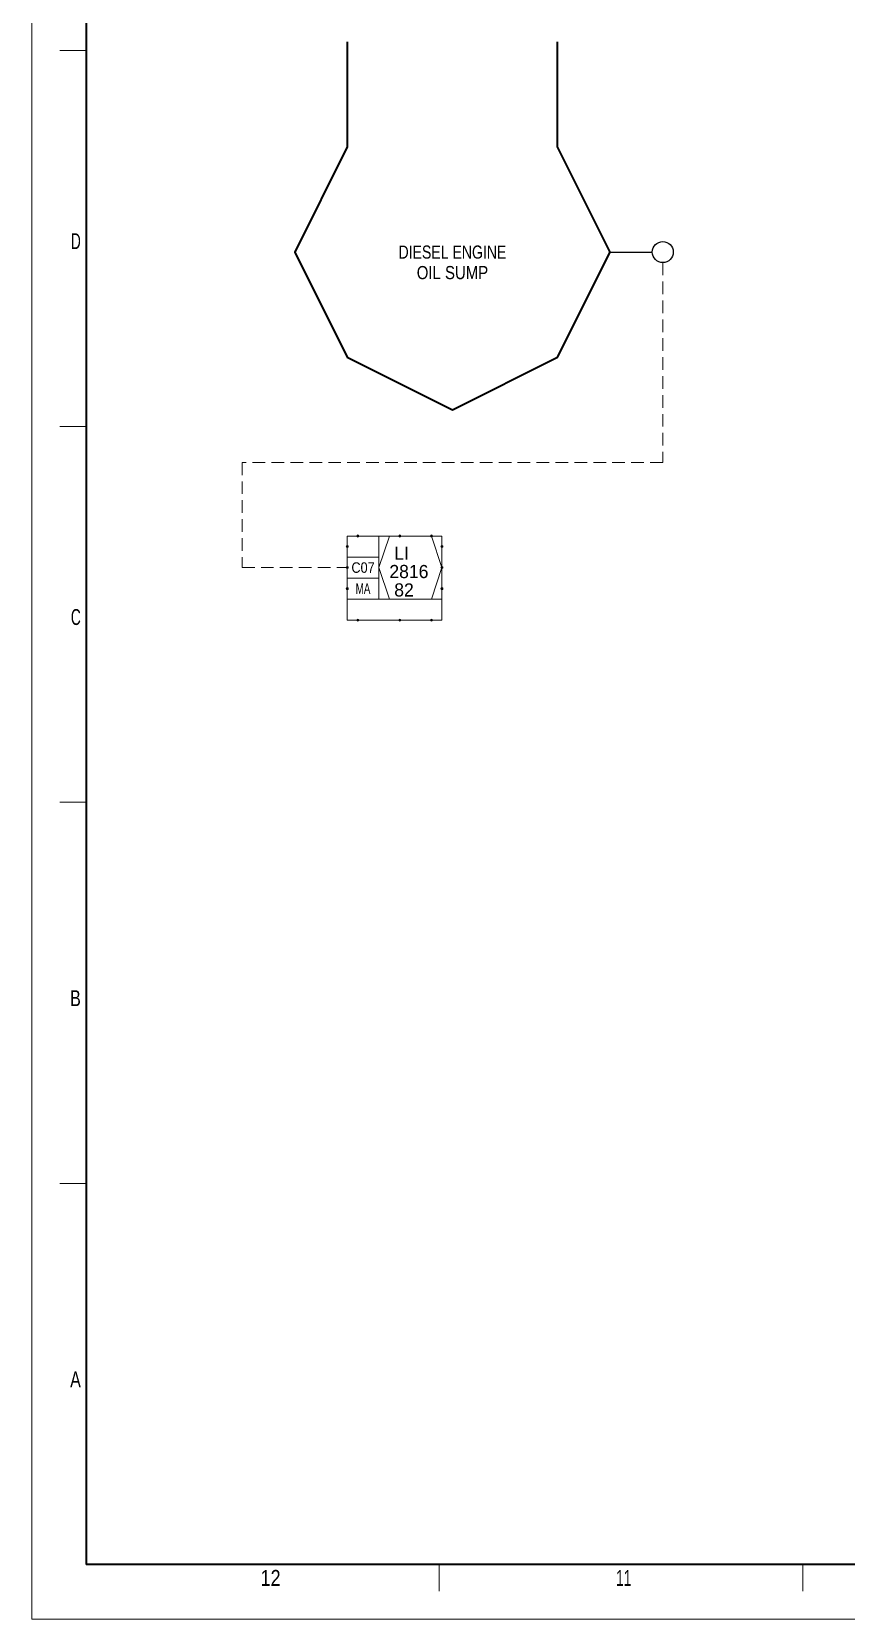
# Model space of a CAD drawing. Header units: millimetres. Extents: x 0 to 841, y 0 to 594.
# Drawn here: x 0 to 154.9, y 0 to 301.9 of the extents above; entities that cross this region are included whole.
import ezdxf
from ezdxf.enums import TextEntityAlignment as Align

# ---------------------------------------------------------------- set-up
doc = ezdxf.new("R2010")
doc.units = ezdxf.units.MM
doc.header["$LTSCALE"] = 0.8
doc.header["$PDMODE"] = 32
doc.header["$PDSIZE"] = 0.4
doc.linetypes.add('MEDIUM_DASHED', pattern=[4.5, 3, -1.5])
for name, color, linetype, lineweight in [('1', 7, 'Continuous', 13), ('12', 7, 'Continuous', 13), ('48', 7, 'Continuous', 13), ('50', 7, 'Continuous', 35), ('9', 7, 'Continuous', 13)]:
    doc.layers.add(name, color=color, linetype=linetype, lineweight=lineweight)

msp = doc.modelspace()

# ---------------------------------------------------------------- linework, layer by layer
at = {"layer": '1'}
for p, q in [((10.3331, 298.3181), (5.3213, 298.3181)), ((10.3331, 226.8378), (5.3213, 226.8378)), ((10.3331, 155.3567), (5.3213, 155.3567)), ((10.3331, 82.8693), (5.3213, 82.8693)), ((77.4913, 10.3819), (77.4913, 5.348)), ((146.6543, 10.3819), (146.6543, 5.348))]:
    msp.add_line(p, q, dxfattribs=at)
at = {"layer": '1', "lineweight": 25}
msp.add_line((10.3331, 10.3819), (10.3331, 156.3638), dxfattribs=at)
at = {"layer": '1', "lineweight": 35}
msp.add_line((648.9504, 10.3819), (10.3331, 10.3819), dxfattribs=at)
msp.add_lwpolyline([(829.263, 112.0142), (829.263, 582.2276), (10.3331, 582.2276), (10.3331, 10.3819)], dxfattribs=at)
at = {"layer": '12', "lineweight": 35}
msp.add_line((60, 300), (60, 280), dxfattribs=at)
at = {"layer": '12', "lineweight": 25}
msp.add_line((110, 260), (118, 260), dxfattribs=at)
at = {"layer": '12'}
msp.add_lwpolyline([(0, 594), (841, 594), (841, 0), (0, 0)], close=True, dxfattribs=at)
at = {"layer": '12', "lineweight": 35}
msp.add_lwpolyline([(60, 280), (50, 260), (60, 240), (80, 230), (100, 240), (110, 260), (100, 280), (100, 300)], dxfattribs=at)
at = {"layer": '12', "linetype": 'MEDIUM_DASHED'}
msp.add_lwpolyline([(120, 258), (120, 220), (40, 220), (40, 200), (60, 200)], dxfattribs=at)
at = {"layer": '12', "lineweight": 25}
msp.add_circle((120, 260), 2, dxfattribs=at)
at = {"layer": '48'}
for p, q in [((66, 206), (66, 194)), ((66, 202), (60, 202)), ((66, 198), (60, 198))]:
    msp.add_line(p, q, dxfattribs=at)
msp.add_lwpolyline([(60, 206), (78, 206), (78, 194), (60, 194)], close=True, dxfattribs=at)
for points in [[(68, 206), (66, 200), (68, 194)], [(76, 194), (78, 200), (76, 206)], [(60, 194), (60, 190), (78, 190), (78, 194)]]:
    msp.add_lwpolyline(points, dxfattribs=at)
for p in [(62, 206), (70, 206), (76, 206), (60, 204), (78, 204), (60, 200), (78, 200), (60, 196), (78, 196), (62, 190), (70, 190), (76, 190)]:
    msp.add_point(p, dxfattribs=at)
at = {"layer": '9'}
msp.add_lwpolyline([(0, 0), (841, 0), (841, 594), (0, 594)], close=True, dxfattribs=at)

# ---------------------------------------------------------------- texts
at = {"layer": '1'}
for s, width, p in [('D', 0.65, (9.3291, 260.5646)), ('C', 0.65, (9.3291, 189.0835)), ('B', 0.75, (9.3291, 116.5961)), ('A', 0.75, (9.3291, 44.1087))]:
    msp.add_text(s, height=3.02, dxfattribs=dict(at, width=width)).set_placement(p, align=Align.RIGHT)
for s, height, width, p in [('DIESEL ENGINE', 2.5, 0.8, (80, 258.7496)), ('OIL SUMP', 2.5, 0.85, (79.9996, 254.8496)), ('12', 3.02, 0.85, (45.415, 6.3543)), ('11', 3.02, 0.65, (112.5776, 6.3543))]:
    msp.add_text(s, height=height, dxfattribs=dict(at, width=width)).set_placement(p, align=Align.CENTER)
at = {"layer": '12'}
for s, p in [(' LI', (68, 201.5)), ('2816', (68, 197.9992)), (' 82', (68, 194.4992))]:
    msp.add_text(s, height=2.5, dxfattribs=at).set_placement(p)
at = {"layer": '50'}
for s, width, p in [('C07', 0.9, (63, 199)), ('MA', 0.7, (62.9929, 195))]:
    msp.add_text(s, height=2, dxfattribs=dict(at, width=width)).set_placement(p, align=Align.CENTER)

doc.saveas('drawing.dxf')
